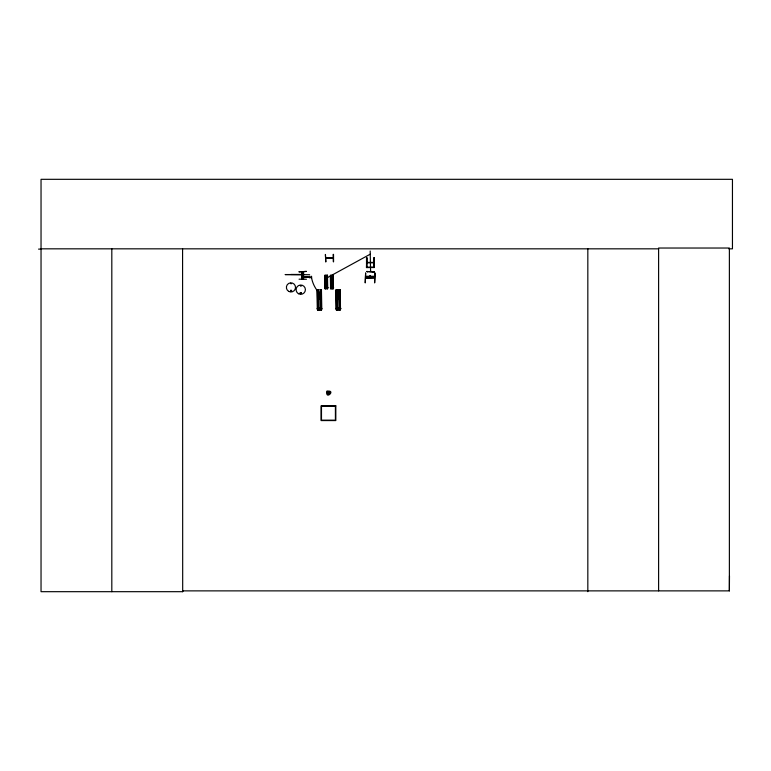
<?xml version="1.0" encoding="UTF-8"?>
<svg xmlns="http://www.w3.org/2000/svg" width="771" height="771" viewBox="0 0 771 771"><rect width="100%" height="100%" fill="white"/><g stroke="black" fill="none" stroke-linecap="round" stroke-linejoin="round"><path stroke-width="1.16" d="M728.846 248.831L732.45 248.831L732.45 179.315L41.036 179.315L41.036 591.685L182.688 591.685L182.592 590.875L729.376 590.875L729.482 575.966M291.38 290.975C290.686 289.058 290.156 292.527 291.457 290.86M291.669 290.86C289.819 293.019 290.571 288.73 291.592 290.686M300.044 293.115C301.895 290.956 301.143 295.235 300.112 293.288M301.104 285.935L300.362 285.742L301.153 285.848M328.369 394.174L328.436 392.747L329.603 393.73L329.824 392.439L328.147 391.649L327.309 392.661L327.752 393.885L329.603 393.73M328.629 392.68L328.822 391.591M302.415 275.902C304.381 275.652 301.586 276.346 302.492 275.102M319.724 309.576L319.579 308.708M338.276 308.602L338.614 309.528M338.614 309.576L338.064 309.576M300.324 292.864C300.651 294.83 301.789 291.949 300.439 292.797M338.604 308.785L338.055 308.747M325.805 257.986L326.625 258.208M290.667 283.304L291.303 283.795L290.638 283.41M332.513 257.909L333.178 257.938M333.024 258.275L325.854 258.218M327.752 393.885L328.803 392.921L329.882 393.114M328.725 392.718L329.439 391.88M370.167 254.228L324.928 278.986L327.386 278.957M327.367 393.335L328.398 392.959M328.793 392.815L329.824 392.439M319.29 309.556L319.792 309.547M327.54 275.343L326.673 275.353L326.885 288.662M333.419 288.653L330.576 288.701L330.431 275.382L333.274 275.343L333.351 288.653M324.909 276.731L327.357 276.712M330.634 276.731L333.091 276.712M324.919 277.637L327.376 277.608M330.643 277.637L333.101 277.608M330.663 278.986L333.12 278.957M324.938 280.191L327.396 280.162M330.672 280.191L333.13 280.162M324.957 281.54L327.415 281.511M330.682 281.54L333.139 281.511M325.015 287.332L327.473 287.304M330.749 287.332L333.207 287.304M324.61 287.718L327.887 287.679M324.61 287.824L327.887 287.785M330.345 287.718L333.621 287.679M317.469 289.896L317.719 309.846L321.661 309.788L321.44 289.829L317.18 289.896L317.421 309.846L318.693 309.836M317.488 291.92L321.179 291.881M336.32 291.92L340.011 291.881M317.507 293.269L321.189 293.231M336.339 293.269L340.021 293.231M317.527 295.293L321.208 295.254A42.819 32.989 9.3 0 1 311.571 277.801M336.358 295.293L340.04 295.254M317.546 297.095L321.228 297.057M336.378 297.095L340.059 297.057M317.565 299.119L321.247 299.081M336.397 299.119L340.078 299.081M317.662 307.802L321.343 307.764M336.493 307.802L340.175 307.764M317.054 308.4L321.97 308.496M335.886 308.4L340.801 308.342M319.223 308.747L319.801 308.737M335.886 308.545L340.801 308.496M319.233 309.846L319.811 309.836M340.493 309.788L336.233 309.846L336.031 289.896L340.271 289.829L340.474 309.788L340.184 289.829M333.149 254.382L333.303 261.755M325.882 257.986L333.024 257.909M325.911 258.275L333.101 258.198M325.834 261.803L325.41 254.44L325.776 261.803M38.55 249.12L41.036 249.11M41.036 248.831L658.607 248.831M370.196 251.028L370.581 271.488M374.234 257.707L374.263 267.527L366.485 267.527L366.89 257.707M374.263 257.707L373.848 267.527M366.89 262.41L373.848 262.41M366.89 262.815L373.848 262.815M366.485 267.325L374.263 267.325L366.485 267.498M370.581 270.669L370.678 271.488M366.688 271.488L374.128 271.98L366.688 271.488L367.507 271.903M373.309 271.826L374.031 271.826M302.974 274.486L285.106 274.572L309.643 274.727M302.338 275.102L303.138 275.18M302.338 275.411L303.157 275.411M302.338 275.613L303.157 275.613M365.608 276.288L374.639 276.288M365.608 276.693L374.639 276.693M309.932 276.943L303.793 276.943L309.932 277.358M301.972 277.049L303.793 277.049M301.972 277.252L303.793 277.252M299.061 279.198L306.434 279.247M332.031 288.518L331.896 287.94M327.309 392.661L328.388 392.844M327.588 392.044L328.436 392.747M328.147 391.649L328.523 392.69M328.668 393.085L329.044 394.116M340.021 289.838L340.204 309.788M339.789 289.838L340.001 309.788L339.693 289.838M339.491 292.19L339.683 309.797M339.298 289.838L339.519 309.797L339.259 289.838M338.999 292.19L339.076 296.893M339.095 299.235L339.173 307.456M338.922 309.807L337.794 309.817M337.245 292.228L337.39 296.922M337.322 299.273L337.496 307.484M337.274 309.836L337.052 289.886L337.197 309.836M336.85 292.238L336.811 296.931M336.85 299.273L336.917 307.494M336.599 292.238L336.667 296.931M336.676 299.283L336.782 307.494M336.782 307.802L336.802 309.826M336.503 289.886L336.58 296.931M336.609 299.283L336.696 307.494M336.262 289.896L336.551 309.846M336.108 289.896L336.32 309.846M333.072 275.343L333.226 288.653M332.947 275.343L333.033 288.662L332.735 275.353M332.6 275.353L332.764 288.662M332.465 275.353L332.561 288.662M332.368 288.662L331.617 288.672M331.299 275.382L331.424 288.691L330.807 275.382M330.643 275.382L330.769 288.691M330.489 275.382L330.586 288.701M327.482 275.343L327.685 288.653L324.842 288.701L324.707 275.382L327.347 275.363L327.492 288.653M327.164 275.353L327.299 288.662M327 275.353L327.193 288.662M326.894 275.353L327.01 288.662M325.555 275.382L325.709 288.691M325.372 275.382L325.487 288.691M325.189 275.382L325.323 288.691L325.025 275.382M324.87 275.382L325.063 288.691M321.42 289.829L321.565 309.788M321.372 309.788L321.15 289.838L321.334 309.788M320.909 292.19L321.035 296.883M321.054 299.225L321.083 309.797M320.736 292.19L320.707 296.883M320.736 299.235L320.919 307.446M320.466 289.838L320.649 309.797M320.312 296.883L320.187 292.19L320.225 296.893M320.341 299.235L320.36 307.456L320.244 299.235M320.09 309.807L318.963 309.817M318.413 292.228L318.558 296.922M318.568 299.273L318.674 307.484M318.153 289.886L318.442 309.836M317.922 289.886L318.182 307.494M317.758 289.886L317.96 309.846L317.671 289.886M317.276 289.896L317.488 309.846M333.525 254.382L333.573 261.755M729.376 590.875L729.376 248.031L658.607 248.031L658.607 590.875M587.83 248.831L587.83 591.685M373.887 257.707L373.887 267.527M374.031 271.874L373.28 271.98M370.234 277.261L370.234 277.849M370.032 277.261L370.032 277.849M366.861 257.707L366.89 267.527M366.514 257.707L366.514 267.527M311.571 276.23L311.571 278.071M309.932 276.23L309.932 278.071M303.572 271.826L303.572 279.198M303.263 279.198L303.205 271.826L303.157 279.198M302.974 274.553L290.889 274.486M302.319 279.198L302.29 271.826L302.242 279.198M301.962 271.826L301.933 279.198M182.582 248.831L182.688 591.685M111.814 248.831L111.814 591.685M318.606 297.885C319.637 300.998 321.006 295.65 318.606 297.885M325.641 280.711C326.335 282.793 327.251 279.227 325.641 280.711M331.376 280.711C332.07 282.793 332.985 279.227 331.376 280.711M337.438 297.885C338.469 300.998 339.838 295.65 337.438 297.885M327.02 391.186C324.919 400.679 336.676 389.808 327.02 391.186M306.434 271.421L299.061 271.826L306.434 271.421M365.637 273.098L365.223 282.918L365.608 273.098M375.053 273.098L374.639 282.918L375.024 273.098M370.494 275.719L369.781 275.719L369.781 277.261L370.494 277.261L370.494 275.719M373.819 277.849L366.456 278.003L373.819 277.849M335.819 405.835L321.083 405.835L321.083 420.571L335.819 420.571L335.819 405.835M335.404 406.25L321.488 406.25L321.488 420.166L335.404 420.166L335.404 406.25M298.425 293.703A4.665 4.665 0 0 0 305.412 289.665A4.665 4.665 0 0 0 298.425 285.636A4.665 4.665 0 0 0 298.425 293.703M288.672 291.371A4.568 4.568 0 0 0 295.524 287.419A4.568 4.568 0 0 0 288.672 283.458A4.568 4.568 0 0 0 288.672 291.371"/></g></svg>
